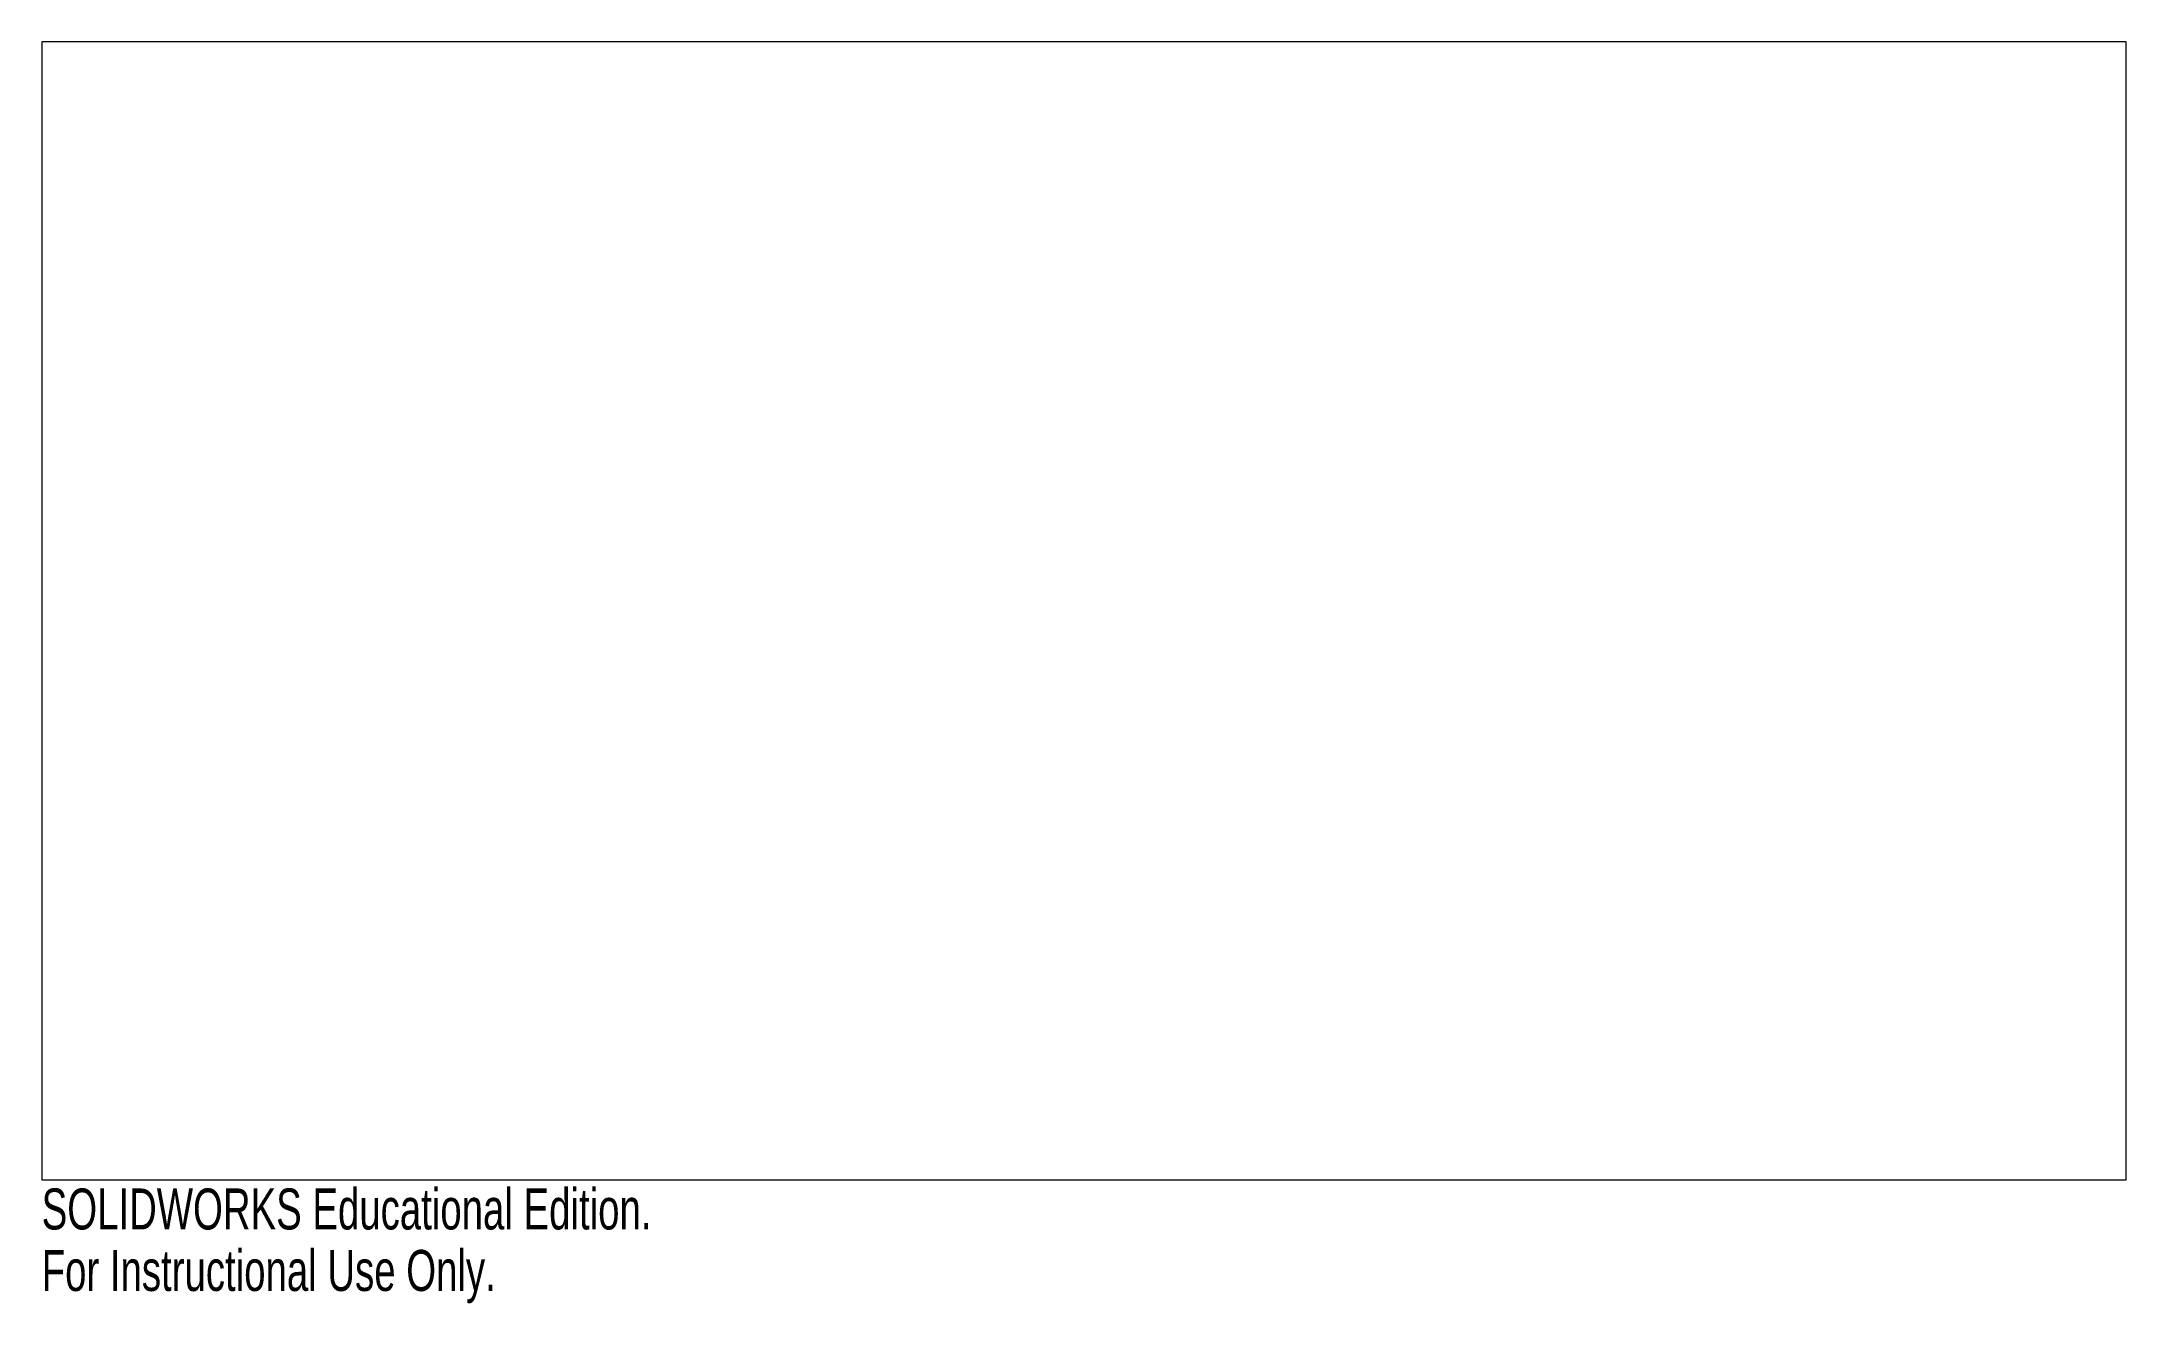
# Model space of a CAD drawing. Header units: inches. Extents: x -4.74 to 4.94, y -5.86 to 0.
import ezdxf

# ---------------------------------------------------------------- set-up
doc = ezdxf.new("R2010")
doc.units = ezdxf.units.IN
doc.header["$MEASUREMENT"] = 0
doc.styles.add('SLDTEXTSTYLE0', font='TXT', dxfattribs={"width": 0.7})

msp = doc.modelspace()

# ---------------------------------------------------------------- linework, layer by layer
at = {"color": 7, "linetype": 'Continuous', "lineweight": 15}
for p, q in [((-4.7375, 0), (-4.7375, -5.285)), ((4.9425, 0), (-4.7375, 0)), ((4.9425, -5.285), (4.9425, 0)), ((-4.7375, -5.285), (4.9425, -5.285))]:
    msp.add_line(p, q, dxfattribs=at)

# ---------------------------------------------------------------- texts
at = {"color": 7, "linetype": 'Continuous', "char_height": 0.1903, "attachment_point": 1, "style": 'SLDTEXTSTYLE0'}
for s, insert in [('SOLIDWORKS Educational Edition.', (-4.7375, -5.3251)), ('For Instructional Use Only.', (-4.7375, -5.6106))]:
    msp.add_mtext(s, dxfattribs=dict(at, insert=insert))

doc.saveas('drawing.dxf')
